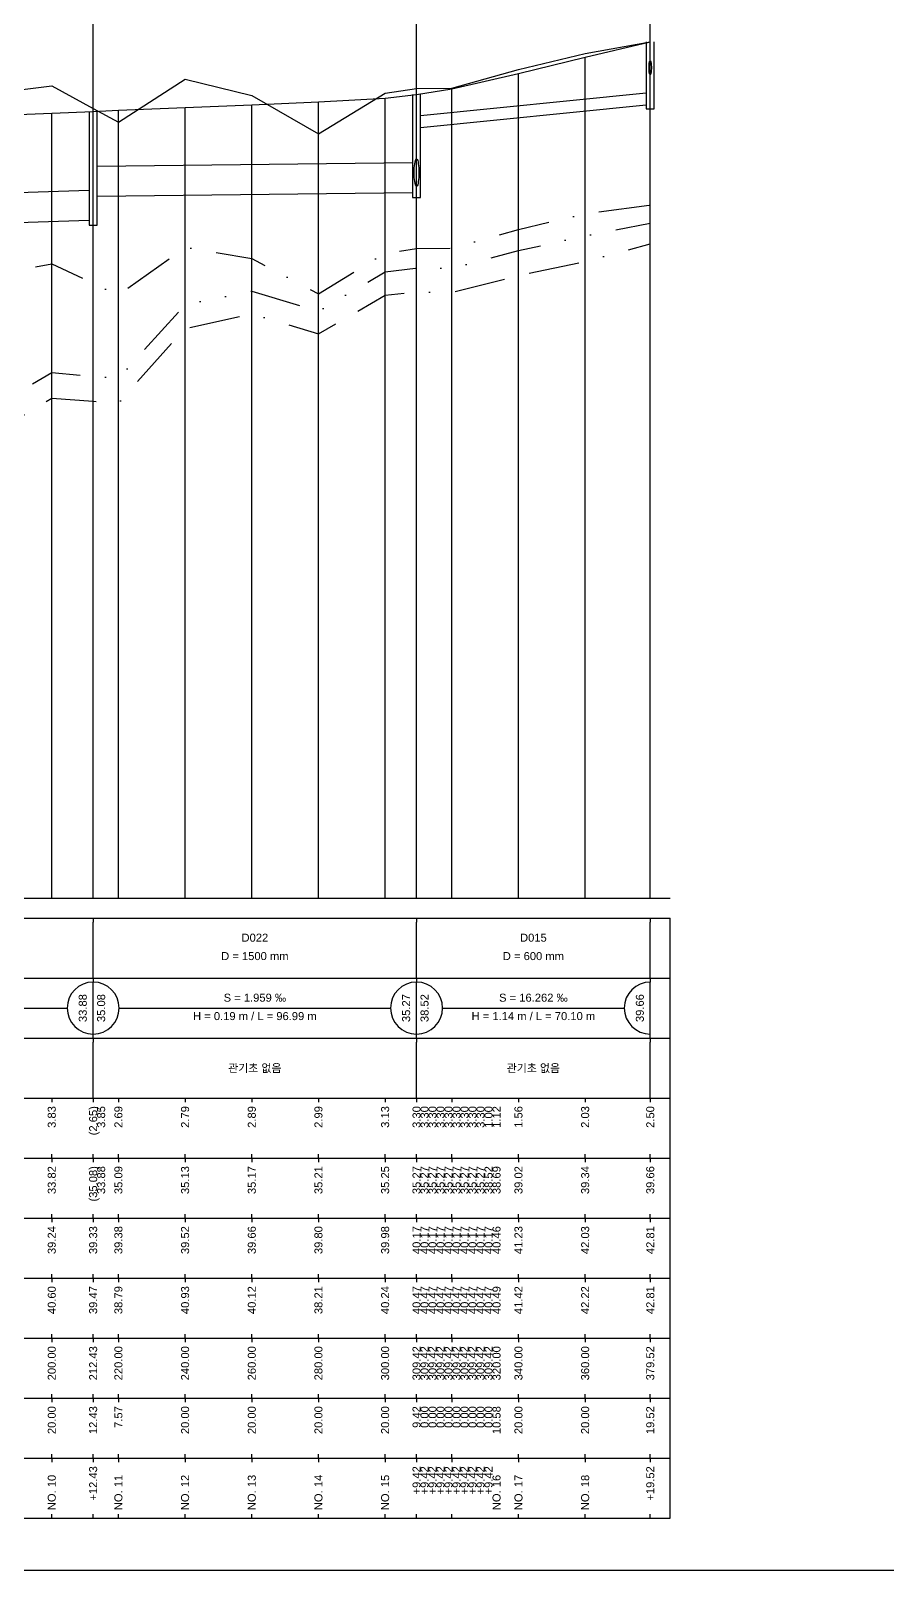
# Model space of a CAD drawing. Header units: millimetres. Extents: x -7351 to 135086, y 1419 to 5643.
# Drawn here: x 48748.8 to 48962.9, y 1419 to 1803.8 of the extents above; entities that cross this region are included whole.
import ezdxf
from ezdxf.enums import TextEntityAlignment as Align

# ---------------------------------------------------------------- set-up
doc = ezdxf.new("R2010")
doc.units = ezdxf.units.MM
for name, pattern in [('BORDER', [44.45, 12.7, -6.35, 12.7, -6.35, 0, -6.35]), ('DASHDOT', [25.4, 12.7, -6.35, 0, -6.35]), ('DIVIDE', [31.75, 12.7, -6.35, 0, -6.35, 0, -6.35])]:
    doc.linetypes.add(name, pattern=pattern)
for name, color, linetype in [('KZ_종단_계획선', 1, 'Continuous'), ('KZ_종단_관로', 4, 'Continuous'), ('KZ_종단_깃발', 7, 'Continuous'), ('KZ_종단_도각', 7, 'Continuous'), ('KZ_종단_맨홀', 4, 'Continuous'), ('KZ_종단_수직선', 7, 'Continuous'), ('KZ_종단_암선1', 56, 'DASHDOT'), ('KZ_종단_암선2', 4, 'DIVIDE'), ('KZ_종단_암선3', 6, 'BORDER'), ('KZ_종단_원형관', 4, 'Continuous'), ('KZ_종단_지반선', 3, 'Continuous'), ('KZ_종단_테이블문자', 7, 'Continuous'), ('KZ_종단_테이블선', 7, 'Continuous')]:
    doc.layers.add(name, color=color, linetype=linetype)
doc.styles.get("Standard").update_dxf_attribs({"font": 'arial.ttf'})

msp = doc.modelspace()

# ---------------------------------------------------------------- linework, layer by layer
at = {"layer": 'KZ_종단_계획선'}
msp.add_lwpolyline([(48737.36, 1782.55), (48754.03, 1783.25), (48764.38, 1783.68), (48770.69, 1783.94), (48787.36, 1784.63), (48804.03, 1785.33), (48820.69, 1786.02), (48837.36, 1786.94), (48845.21, 1787.87), (48845.21, 1787.87), (48845.21, 1787.87), (48845.21, 1787.87), (48845.21, 1787.87), (48845.21, 1787.87), (48845.21, 1787.87), (48845.21, 1787.87), (48845.21, 1787.87), (48845.21, 1787.87), (48854.03, 1789.34), (48870.69, 1793.17), (48887.36, 1797.18), (48903.63, 1801.09)], dxfattribs=at)
at = {"layer": 'KZ_종단_관로'}
for p, q in [((48846.21, 1782.64), (48902.63, 1788.34)), ((48846.21, 1779.64), (48902.63, 1785.34)), ((48765.38, 1769.94), (48844.21, 1770.89)), ((48688.36, 1761.54), (48763.38, 1763.94)), ((48765.38, 1762.44), (48844.21, 1763.39)), ((48688.36, 1754.04), (48763.38, 1756.44))]:
    msp.add_line(p, q, dxfattribs=at)
at = {"layer": 'KZ_종단_깃발'}
for p, q in [((48764.38, 1587.04), (48764.38, 1841.09)), ((48845.21, 1587.04), (48845.21, 1841.09)), ((48845.21, 1587.04), (48845.21, 1841.09)), ((48903.63, 1587.04), (48903.63, 1841.09))]:
    msp.add_line(p, q, dxfattribs=at)
at = {"layer": 'KZ_종단_도각'}
msp.add_lwpolyline([(48542.36, 1419.04), (49383.36, 1419.04), (49383.36, 2013.04), (48542.36, 2013.04)], close=True, dxfattribs=at)
at = {"layer": 'KZ_종단_맨홀'}
for points in [[(48902.63, 1801.09), (48902.63, 1784.34), (48904.63, 1784.34), (48904.63, 1801.09)], [(48844.21, 1787.87), (48844.21, 1762.16), (48846.21, 1762.16), (48846.21, 1787.87)], [(48844.21, 1787.87), (48844.21, 1762.16), (48846.21, 1762.16), (48846.21, 1787.87)], [(48763.38, 1783.68), (48763.38, 1755.21), (48765.38, 1755.21), (48765.38, 1783.68)]]:
    msp.add_lwpolyline(points, dxfattribs=at)
at = {"layer": 'KZ_종단_수직선'}
for p, q in [((48903.63, 1587.04), (48903.63, 1801.09)), ((48887.36, 1587.04), (48887.36, 1797.18)), ((48870.69, 1587.04), (48870.69, 1793.17)), ((48854.03, 1587.04), (48854.03, 1789.34)), ((48820.69, 1587.04), (48820.69, 1786.02)), ((48837.36, 1587.04), (48837.36, 1786.94)), ((48845.21, 1587.04), (48845.21, 1787.87)), ((48845.21, 1587.04), (48845.21, 1787.87)), ((48845.21, 1587.04), (48845.21, 1787.87)), ((48845.21, 1587.04), (48845.21, 1787.87)), ((48845.21, 1587.04), (48845.21, 1787.87)), ((48845.21, 1587.04), (48845.21, 1787.87)), ((48845.21, 1587.04), (48845.21, 1787.87)), ((48845.21, 1587.04), (48845.21, 1787.87)), ((48845.21, 1587.04), (48845.21, 1787.87)), ((48845.21, 1587.04), (48845.21, 1787.87)), ((48754.03, 1587.04), (48754.03, 1783.25)), ((48764.38, 1587.04), (48764.38, 1783.68)), ((48770.69, 1587.04), (48770.69, 1783.94)), ((48787.36, 1587.04), (48787.36, 1784.63)), ((48804.03, 1587.04), (48804.03, 1785.33))]:
    msp.add_line(p, q, dxfattribs=at)
at = {"layer": 'KZ_종단_암선1', "flags": 128}
msp.add_lwpolyline([(48587.36, 1696.41), (48592.9, 1696.82), (48592.9, 1696.82), (48592.9, 1696.82), (48592.9, 1696.82), (48592.9, 1696.62), (48602.44, 1697.54), (48604.03, 1697.23), (48620.69, 1716.05), (48637.36, 1731.47), (48654.03, 1731.46), (48670.69, 1732.55), (48672.13, 1732.96), (48687.36, 1734.03), (48704.03, 1735.55), (48720.69, 1738.58), (48737.36, 1742.29), (48754.03, 1745.59), (48764.38, 1740.72), (48770.69, 1737.75), (48787.36, 1749.71), (48804.03, 1746.87), (48820.69, 1738.09), (48837.36, 1748.25), (48845.21, 1749.38), (48845.21, 1749.38), (48845.21, 1749.38), (48845.21, 1749.38), (48845.21, 1749.38), (48845.21, 1749.38), (48845.21, 1749.38), (48845.21, 1749.38), (48845.21, 1749.38), (48845.21, 1749.38), (48854.03, 1749.48), (48870.69, 1754.16), (48887.36, 1758.12), (48903.63, 1760.25)], dxfattribs=at)
at = {"layer": 'KZ_종단_암선2', "flags": 128}
msp.add_lwpolyline([(48587.36, 1625.53), (48592.9, 1625.12), (48592.9, 1625.12), (48592.9, 1625.12), (48592.9, 1625.12), (48592.9, 1625.83), (48602.44, 1624.4), (48604.03, 1623.85), (48620.69, 1642.15), (48637.36, 1659.26), (48654.03, 1665.68), (48670.69, 1673.2), (48672.13, 1674.16), (48687.36, 1681.11), (48704.03, 1689.05), (48720.69, 1698.5), (48737.36, 1708.64), (48754.03, 1718.37), (48764.38, 1717.49), (48770.69, 1716.96), (48787.36, 1735.35), (48804.03, 1738.77), (48820.69, 1733.72), (48837.36, 1743.57), (48845.21, 1744.55), (48845.21, 1744.55), (48845.21, 1744.55), (48845.21, 1744.55), (48845.21, 1744.55), (48845.21, 1744.55), (48845.21, 1744.55), (48845.21, 1744.55), (48845.21, 1744.55), (48845.21, 1744.55), (48854.03, 1744.49), (48870.69, 1748.89), (48887.36, 1752.56), (48903.63, 1755.75)], dxfattribs=at)
at = {"layer": 'KZ_종단_암선3', "flags": 128}
msp.add_lwpolyline([(48587.36, 1618.36), (48592.9, 1617.57), (48592.9, 1617.57), (48592.9, 1617.57), (48592.9, 1617.57), (48592.9, 1618.64), (48602.44, 1616.19), (48604.03, 1615.53), (48620.69, 1633.88), (48637.36, 1651.16), (48654.03, 1657.81), (48670.69, 1665.58), (48672.13, 1666.56), (48687.36, 1673.73), (48704.03, 1681.91), (48720.69, 1691.61), (48737.36, 1701.99), (48754.03, 1711.96), (48764.38, 1711.24), (48770.69, 1710.79), (48787.36, 1729.42), (48804.03, 1733.08), (48820.69, 1728.08), (48837.36, 1737.71), (48845.21, 1738.58), (48845.21, 1738.58), (48845.21, 1738.58), (48845.21, 1738.58), (48845.21, 1738.58), (48845.21, 1738.58), (48845.21, 1738.58), (48845.21, 1738.58), (48845.21, 1738.58), (48845.21, 1738.58), (48854.03, 1738.41), (48870.69, 1742.63), (48887.36, 1746.12), (48903.63, 1750.54)], dxfattribs=at)
at = {"layer": 'KZ_종단_원형관'}
for p, q in [((48903.33, 1794.59), (48903.34, 1794.89)), ((48903.34, 1794.28), (48903.33, 1794.59)), ((48903.34, 1794.89), (48903.35, 1795.19)), ((48903.35, 1793.99), (48903.34, 1794.28)), ((48903.35, 1795.19), (48903.37, 1795.46)), ((48903.37, 1793.71), (48903.35, 1793.99)), ((48903.37, 1795.46), (48903.4, 1795.71)), ((48903.4, 1793.46), (48903.37, 1793.71)), ((48903.4, 1795.71), (48903.44, 1795.93)), ((48903.44, 1793.25), (48903.4, 1793.46)), ((48903.44, 1795.93), (48903.48, 1796.1)), ((48903.48, 1793.07), (48903.44, 1793.25)), ((48903.48, 1796.1), (48903.53, 1796.23)), ((48903.53, 1792.94), (48903.48, 1793.07)), ((48903.53, 1796.23), (48903.58, 1796.31)), ((48903.58, 1796.31), (48903.63, 1796.34)), ((48903.63, 1796.34), (48903.68, 1796.31)), ((48903.68, 1796.31), (48903.73, 1796.23)), ((48903.73, 1796.23), (48903.77, 1796.1)), ((48903.77, 1793.07), (48903.73, 1792.94)), ((48903.77, 1796.1), (48903.81, 1795.93)), ((48903.81, 1793.25), (48903.77, 1793.07)), ((48903.81, 1795.93), (48903.85, 1795.71)), ((48903.85, 1793.46), (48903.81, 1793.25)), ((48903.85, 1795.71), (48903.88, 1795.46)), ((48903.88, 1793.71), (48903.85, 1793.46)), ((48903.88, 1795.46), (48903.9, 1795.19)), ((48903.9, 1793.99), (48903.88, 1793.71)), ((48903.9, 1795.19), (48903.91, 1794.89)), ((48903.91, 1794.28), (48903.9, 1793.99)), ((48903.91, 1794.89), (48903.92, 1794.59)), ((48903.92, 1794.59), (48903.91, 1794.28)), ((48903.58, 1792.87), (48903.53, 1792.94)), ((48903.63, 1792.84), (48903.58, 1792.87)), ((48903.68, 1792.87), (48903.63, 1792.84)), ((48903.73, 1792.94), (48903.68, 1792.87)), ((48844.66, 1769.55), (48844.71, 1770.1)), ((48844.66, 1769.55), (48844.71, 1770.1)), ((48844.71, 1770.1), (48844.76, 1770.6)), ((48844.71, 1770.1), (48844.77, 1770.6)), ((48844.76, 1770.6), (48844.84, 1771.03)), ((48844.77, 1770.6), (48844.84, 1771.03)), ((48844.84, 1771.03), (48844.92, 1771.37)), ((48844.84, 1771.03), (48844.92, 1771.37)), ((48844.92, 1771.37), (48845.01, 1771.63)), ((48844.92, 1771.37), (48845.01, 1771.63)), ((48845.01, 1771.63), (48845.11, 1771.79)), ((48845.01, 1771.63), (48845.11, 1771.79)), ((48845.11, 1771.79), (48845.21, 1771.84)), ((48845.11, 1771.79), (48845.21, 1771.84)), ((48845.21, 1771.84), (48845.31, 1771.79)), ((48845.21, 1771.84), (48845.31, 1771.79)), ((48845.31, 1771.79), (48845.41, 1771.63)), ((48845.31, 1771.79), (48845.41, 1771.63)), ((48845.41, 1771.63), (48845.5, 1771.37)), ((48845.41, 1771.63), (48845.5, 1771.37)), ((48845.5, 1771.37), (48845.58, 1771.03)), ((48845.5, 1771.37), (48845.58, 1771.03)), ((48845.58, 1771.03), (48845.65, 1770.6)), ((48845.58, 1771.03), (48845.65, 1770.6)), ((48845.65, 1770.6), (48845.71, 1770.1)), ((48845.65, 1770.6), (48845.71, 1770.1)), ((48845.71, 1770.1), (48845.75, 1769.55)), ((48845.71, 1770.1), (48845.75, 1769.55)), ((48844.63, 1768.36), (48844.64, 1768.97)), ((48844.63, 1768.36), (48844.64, 1768.97)), ((48844.64, 1767.76), (48844.63, 1768.36)), ((48844.64, 1767.76), (48844.63, 1768.36)), ((48844.64, 1768.97), (48844.66, 1769.55)), ((48844.64, 1768.97), (48844.66, 1769.55)), ((48844.66, 1767.18), (48844.64, 1767.76)), ((48844.66, 1767.18), (48844.64, 1767.76)), ((48844.71, 1766.63), (48844.66, 1767.18)), ((48844.71, 1766.63), (48844.66, 1767.18)), ((48844.76, 1766.13), (48844.71, 1766.63)), ((48844.77, 1766.13), (48844.71, 1766.63)), ((48844.84, 1765.7), (48844.76, 1766.13)), ((48844.84, 1765.7), (48844.77, 1766.13)), ((48845.65, 1766.13), (48845.58, 1765.7)), ((48845.65, 1766.13), (48845.58, 1765.7)), ((48845.71, 1766.63), (48845.65, 1766.13)), ((48845.71, 1766.63), (48845.65, 1766.13)), ((48845.75, 1767.18), (48845.71, 1766.63)), ((48845.75, 1767.18), (48845.71, 1766.63)), ((48845.75, 1769.55), (48845.78, 1768.97)), ((48845.75, 1769.55), (48845.78, 1768.97)), ((48845.78, 1767.76), (48845.75, 1767.18)), ((48845.78, 1767.76), (48845.75, 1767.18)), ((48845.78, 1768.97), (48845.79, 1768.36)), ((48845.78, 1768.97), (48845.79, 1768.36)), ((48845.79, 1768.36), (48845.78, 1767.76)), ((48845.79, 1768.36), (48845.78, 1767.76)), ((48844.92, 1765.35), (48844.84, 1765.7)), ((48844.92, 1765.35), (48844.84, 1765.7)), ((48845.01, 1765.1), (48844.92, 1765.35)), ((48845.01, 1765.1), (48844.92, 1765.35)), ((48845.11, 1764.94), (48845.01, 1765.1)), ((48845.11, 1764.94), (48845.01, 1765.1)), ((48845.21, 1764.89), (48845.11, 1764.94)), ((48845.21, 1764.89), (48845.11, 1764.94)), ((48845.31, 1764.94), (48845.21, 1764.89)), ((48845.31, 1764.94), (48845.21, 1764.89)), ((48845.41, 1765.1), (48845.31, 1764.94)), ((48845.41, 1765.1), (48845.31, 1764.94)), ((48845.5, 1765.35), (48845.41, 1765.1)), ((48845.5, 1765.35), (48845.41, 1765.1)), ((48845.58, 1765.7), (48845.5, 1765.35)), ((48845.58, 1765.7), (48845.5, 1765.35))]:
    msp.add_line(p, q, dxfattribs=at)
at = {"layer": 'KZ_종단_지반선', "flags": 128}
msp.add_lwpolyline([(48737.36, 1788), (48754.03, 1790.05), (48764.38, 1784.4), (48770.69, 1780.97), (48787.36, 1791.68), (48804.03, 1787.62), (48820.69, 1778.09), (48837.36, 1788.25), (48845.21, 1789.38), (48845.21, 1789.38), (48845.21, 1789.38), (48845.21, 1789.38), (48845.21, 1789.38), (48845.21, 1789.38), (48845.21, 1789.38), (48845.21, 1789.38), (48845.21, 1789.38), (48845.21, 1789.38), (48854.03, 1789.48), (48870.69, 1794.16), (48887.36, 1798.12), (48903.63, 1801.07)], dxfattribs=at)
at = {"layer": 'KZ_종단_테이블문자'}
for p, q in [((48764.38, 1582.04), (48764.38, 1581.04)), ((48764.38, 1582.04), (48764.38, 1581.04)), ((48845.21, 1582.04), (48845.21, 1581.04)), ((48845.21, 1582.04), (48845.21, 1581.04)), ((48903.63, 1582.04), (48903.63, 1581.04)), ((48764.38, 1568.04), (48764.38, 1581.04)), ((48764.38, 1568.04), (48764.38, 1581.04)), ((48845.21, 1568.04), (48845.21, 1581.04)), ((48845.21, 1568.04), (48845.21, 1581.04)), ((48903.63, 1568.04), (48903.63, 1581.04)), ((48764.38, 1567.04), (48764.38, 1568.04)), ((48764.38, 1567.04), (48764.38, 1568.04)), ((48764.38, 1567.04), (48764.38, 1566.04)), ((48764.38, 1567.04), (48764.38, 1566.04)), ((48764.38, 1553.04), (48764.38, 1566.04)), ((48764.38, 1553.04), (48764.38, 1566.04)), ((48845.21, 1567.04), (48845.21, 1568.04)), ((48845.21, 1567.04), (48845.21, 1568.04)), ((48845.21, 1567.04), (48845.21, 1566.04)), ((48845.21, 1567.04), (48845.21, 1566.04)), ((48845.21, 1553.04), (48845.21, 1566.04)), ((48845.21, 1553.04), (48845.21, 1566.04)), ((48903.63, 1567.04), (48903.63, 1568.04)), ((48903.63, 1567.04), (48903.63, 1566.04)), ((48903.63, 1553.04), (48903.63, 1566.04)), ((48693.78, 1559.54), (48757.97, 1559.54)), ((48770.8, 1559.54), (48838.79, 1559.54)), ((48851.63, 1559.54), (48897.21, 1559.54)), ((48764.38, 1552.04), (48764.38, 1553.04)), ((48764.38, 1552.04), (48764.38, 1553.04)), ((48764.38, 1552.04), (48764.38, 1551.04)), ((48764.38, 1552.04), (48764.38, 1551.04)), ((48764.38, 1538.04), (48764.38, 1551.04)), ((48764.38, 1538.04), (48764.38, 1551.04)), ((48845.21, 1552.04), (48845.21, 1553.04)), ((48845.21, 1552.04), (48845.21, 1553.04)), ((48845.21, 1552.04), (48845.21, 1551.04)), ((48845.21, 1552.04), (48845.21, 1551.04)), ((48845.21, 1538.04), (48845.21, 1551.04)), ((48845.21, 1538.04), (48845.21, 1551.04)), ((48903.63, 1552.04), (48903.63, 1553.04)), ((48903.63, 1552.04), (48903.63, 1551.04)), ((48903.63, 1538.04), (48903.63, 1551.04)), ((48764.38, 1537.04), (48764.38, 1538.04)), ((48764.38, 1537.04), (48764.38, 1538.04)), ((48845.21, 1537.04), (48845.21, 1538.04)), ((48845.21, 1537.04), (48845.21, 1538.04)), ((48903.63, 1537.04), (48903.63, 1538.04))]:
    msp.add_line(p, q, dxfattribs=at)
for centre, start, end in [((48764.38, 1559.54), 90, 270), ((48764.38, 1559.54), 270, 90), ((48845.21, 1559.54), 90, 270), ((48845.21, 1559.54), 270, 90), ((48903.63, 1559.54), 90, 270)]:
    msp.add_arc(centre, 6.5, start, end, dxfattribs=at)
at = {"layer": 'KZ_종단_테이블선'}
for p, q in [((48567.36, 1587.04), (48908.63, 1587.04)), ((48567.36, 1582.04), (48908.63, 1582.04)), ((48908.63, 1567.04), (48908.63, 1582.04)), ((48567.36, 1567.04), (48908.63, 1567.04)), ((48908.63, 1552.04), (48908.63, 1567.04)), ((48567.36, 1552.04), (48908.63, 1552.04)), ((48908.63, 1537.04), (48908.63, 1552.04)), ((48567.36, 1537.04), (48908.63, 1537.04)), ((48754.03, 1537.04), (48754.03, 1536.04)), ((48764.38, 1537.04), (48764.38, 1536.04)), ((48770.69, 1537.04), (48770.69, 1536.04)), ((48787.36, 1537.04), (48787.36, 1536.04)), ((48804.03, 1537.04), (48804.03, 1536.04)), ((48820.69, 1537.04), (48820.69, 1536.04)), ((48837.36, 1537.04), (48837.36, 1536.04)), ((48845.21, 1537.04), (48845.21, 1536.04)), ((48845.21, 1537.04), (48845.21, 1536.04)), ((48845.21, 1537.04), (48845.21, 1536.04)), ((48845.21, 1537.04), (48845.21, 1536.04)), ((48845.21, 1537.04), (48845.21, 1536.04)), ((48845.21, 1537.04), (48845.21, 1536.04)), ((48845.21, 1537.04), (48845.21, 1536.04)), ((48845.21, 1537.04), (48845.21, 1536.04)), ((48845.21, 1537.04), (48845.21, 1536.04)), ((48845.21, 1537.04), (48845.21, 1536.04)), ((48854.03, 1537.04), (48854.03, 1536.04)), ((48870.69, 1537.04), (48870.69, 1536.04)), ((48887.36, 1537.04), (48887.36, 1536.04)), ((48903.63, 1537.04), (48903.63, 1536.04)), ((48908.63, 1522.04), (48908.63, 1537.04)), ((48567.36, 1522.04), (48908.63, 1522.04)), ((48754.03, 1522.04), (48754.03, 1523.04)), ((48754.03, 1522.04), (48754.03, 1521.04)), ((48764.38, 1522.04), (48764.38, 1523.04)), ((48764.38, 1522.04), (48764.38, 1521.04)), ((48770.69, 1522.04), (48770.69, 1523.04)), ((48770.69, 1522.04), (48770.69, 1521.04)), ((48787.36, 1522.04), (48787.36, 1523.04)), ((48787.36, 1522.04), (48787.36, 1521.04)), ((48804.03, 1522.04), (48804.03, 1523.04)), ((48804.03, 1522.04), (48804.03, 1521.04)), ((48820.69, 1522.04), (48820.69, 1523.04)), ((48820.69, 1522.04), (48820.69, 1521.04)), ((48837.36, 1522.04), (48837.36, 1523.04)), ((48837.36, 1522.04), (48837.36, 1521.04)), ((48845.21, 1522.04), (48845.21, 1523.04)), ((48845.21, 1522.04), (48845.21, 1523.04)), ((48845.21, 1522.04), (48845.21, 1523.04)), ((48845.21, 1522.04), (48845.21, 1523.04)), ((48845.21, 1522.04), (48845.21, 1523.04)), ((48845.21, 1522.04), (48845.21, 1523.04)), ((48845.21, 1522.04), (48845.21, 1523.04)), ((48845.21, 1522.04), (48845.21, 1523.04)), ((48845.21, 1522.04), (48845.21, 1523.04)), ((48845.21, 1522.04), (48845.21, 1523.04)), ((48845.21, 1522.04), (48845.21, 1521.04)), ((48845.21, 1522.04), (48845.21, 1521.04)), ((48845.21, 1522.04), (48845.21, 1521.04)), ((48845.21, 1522.04), (48845.21, 1521.04)), ((48845.21, 1522.04), (48845.21, 1521.04)), ((48845.21, 1522.04), (48845.21, 1521.04)), ((48845.21, 1522.04), (48845.21, 1521.04)), ((48845.21, 1522.04), (48845.21, 1521.04)), ((48845.21, 1522.04), (48845.21, 1521.04)), ((48845.21, 1522.04), (48845.21, 1521.04)), ((48854.03, 1522.04), (48854.03, 1523.04)), ((48854.03, 1522.04), (48854.03, 1521.04)), ((48870.69, 1522.04), (48870.69, 1523.04)), ((48870.69, 1522.04), (48870.69, 1521.04)), ((48887.36, 1522.04), (48887.36, 1523.04)), ((48887.36, 1522.04), (48887.36, 1521.04)), ((48903.63, 1522.04), (48903.63, 1523.04)), ((48903.63, 1522.04), (48903.63, 1521.04)), ((48908.63, 1507.04), (48908.63, 1522.04)), ((48567.36, 1507.04), (48908.63, 1507.04)), ((48754.03, 1507.04), (48754.03, 1508.04)), ((48754.03, 1507.04), (48754.03, 1506.04)), ((48764.38, 1507.04), (48764.38, 1508.04)), ((48764.38, 1507.04), (48764.38, 1506.04)), ((48770.69, 1507.04), (48770.69, 1508.04)), ((48770.69, 1507.04), (48770.69, 1506.04)), ((48787.36, 1507.04), (48787.36, 1508.04)), ((48787.36, 1507.04), (48787.36, 1506.04)), ((48804.03, 1507.04), (48804.03, 1508.04)), ((48804.03, 1507.04), (48804.03, 1506.04)), ((48820.69, 1507.04), (48820.69, 1508.04)), ((48820.69, 1507.04), (48820.69, 1506.04)), ((48837.36, 1507.04), (48837.36, 1508.04)), ((48837.36, 1507.04), (48837.36, 1506.04)), ((48845.21, 1507.04), (48845.21, 1508.04)), ((48845.21, 1507.04), (48845.21, 1508.04)), ((48845.21, 1507.04), (48845.21, 1508.04)), ((48845.21, 1507.04), (48845.21, 1508.04)), ((48845.21, 1507.04), (48845.21, 1508.04)), ((48845.21, 1507.04), (48845.21, 1508.04)), ((48845.21, 1507.04), (48845.21, 1508.04)), ((48845.21, 1507.04), (48845.21, 1508.04)), ((48845.21, 1507.04), (48845.21, 1508.04)), ((48845.21, 1507.04), (48845.21, 1508.04)), ((48845.21, 1507.04), (48845.21, 1506.04)), ((48845.21, 1507.04), (48845.21, 1506.04)), ((48845.21, 1507.04), (48845.21, 1506.04)), ((48845.21, 1507.04), (48845.21, 1506.04)), ((48845.21, 1507.04), (48845.21, 1506.04)), ((48845.21, 1507.04), (48845.21, 1506.04)), ((48845.21, 1507.04), (48845.21, 1506.04)), ((48845.21, 1507.04), (48845.21, 1506.04)), ((48845.21, 1507.04), (48845.21, 1506.04)), ((48845.21, 1507.04), (48845.21, 1506.04)), ((48854.03, 1507.04), (48854.03, 1508.04)), ((48854.03, 1507.04), (48854.03, 1506.04)), ((48870.69, 1507.04), (48870.69, 1508.04)), ((48870.69, 1507.04), (48870.69, 1506.04)), ((48887.36, 1507.04), (48887.36, 1508.04)), ((48887.36, 1507.04), (48887.36, 1506.04)), ((48903.63, 1507.04), (48903.63, 1508.04)), ((48903.63, 1507.04), (48903.63, 1506.04)), ((48908.63, 1492.04), (48908.63, 1507.04)), ((48754.03, 1492.04), (48754.03, 1493.04)), ((48764.38, 1492.04), (48764.38, 1493.04)), ((48770.69, 1492.04), (48770.69, 1493.04)), ((48787.36, 1492.04), (48787.36, 1493.04)), ((48804.03, 1492.04), (48804.03, 1493.04)), ((48820.69, 1492.04), (48820.69, 1493.04)), ((48837.36, 1492.04), (48837.36, 1493.04)), ((48845.21, 1492.04), (48845.21, 1493.04)), ((48845.21, 1492.04), (48845.21, 1493.04)), ((48845.21, 1492.04), (48845.21, 1493.04)), ((48845.21, 1492.04), (48845.21, 1493.04)), ((48845.21, 1492.04), (48845.21, 1493.04)), ((48845.21, 1492.04), (48845.21, 1493.04)), ((48845.21, 1492.04), (48845.21, 1493.04)), ((48845.21, 1492.04), (48845.21, 1493.04)), ((48845.21, 1492.04), (48845.21, 1493.04)), ((48845.21, 1492.04), (48845.21, 1493.04)), ((48854.03, 1492.04), (48854.03, 1493.04)), ((48870.69, 1492.04), (48870.69, 1493.04)), ((48887.36, 1492.04), (48887.36, 1493.04)), ((48903.63, 1492.04), (48903.63, 1493.04)), ((48567.36, 1492.04), (48908.63, 1492.04)), ((48754.03, 1492.04), (48754.03, 1491.04)), ((48764.38, 1492.04), (48764.38, 1491.04)), ((48770.69, 1492.04), (48770.69, 1491.04)), ((48787.36, 1492.04), (48787.36, 1491.04)), ((48804.03, 1492.04), (48804.03, 1491.04)), ((48820.69, 1492.04), (48820.69, 1491.04)), ((48837.36, 1492.04), (48837.36, 1491.04)), ((48845.21, 1492.04), (48845.21, 1491.04)), ((48845.21, 1492.04), (48845.21, 1491.04)), ((48845.21, 1492.04), (48845.21, 1491.04)), ((48845.21, 1492.04), (48845.21, 1491.04)), ((48845.21, 1492.04), (48845.21, 1491.04)), ((48845.21, 1492.04), (48845.21, 1491.04)), ((48845.21, 1492.04), (48845.21, 1491.04)), ((48845.21, 1492.04), (48845.21, 1491.04)), ((48845.21, 1492.04), (48845.21, 1491.04)), ((48845.21, 1492.04), (48845.21, 1491.04)), ((48854.03, 1492.04), (48854.03, 1491.04)), ((48870.69, 1492.04), (48870.69, 1491.04)), ((48887.36, 1492.04), (48887.36, 1491.04)), ((48903.63, 1492.04), (48903.63, 1491.04)), ((48908.63, 1477.04), (48908.63, 1492.04)), ((48754.03, 1477.04), (48754.03, 1478.04)), ((48764.38, 1477.04), (48764.38, 1478.04)), ((48770.69, 1477.04), (48770.69, 1478.04)), ((48787.36, 1477.04), (48787.36, 1478.04)), ((48804.03, 1477.04), (48804.03, 1478.04)), ((48820.69, 1477.04), (48820.69, 1478.04)), ((48837.36, 1477.04), (48837.36, 1478.04)), ((48845.21, 1477.04), (48845.21, 1478.04)), ((48845.21, 1477.04), (48845.21, 1478.04)), ((48845.21, 1477.04), (48845.21, 1478.04)), ((48845.21, 1477.04), (48845.21, 1478.04)), ((48845.21, 1477.04), (48845.21, 1478.04)), ((48845.21, 1477.04), (48845.21, 1478.04)), ((48845.21, 1477.04), (48845.21, 1478.04)), ((48845.21, 1477.04), (48845.21, 1478.04)), ((48845.21, 1477.04), (48845.21, 1478.04)), ((48845.21, 1477.04), (48845.21, 1478.04)), ((48854.03, 1477.04), (48854.03, 1478.04)), ((48870.69, 1477.04), (48870.69, 1478.04)), ((48887.36, 1477.04), (48887.36, 1478.04)), ((48903.63, 1477.04), (48903.63, 1478.04)), ((48567.36, 1477.04), (48908.63, 1477.04)), ((48754.03, 1477.04), (48754.03, 1476.04)), ((48764.38, 1477.04), (48764.38, 1476.04)), ((48770.69, 1477.04), (48770.69, 1476.04)), ((48787.36, 1477.04), (48787.36, 1476.04)), ((48804.03, 1477.04), (48804.03, 1476.04)), ((48820.69, 1477.04), (48820.69, 1476.04)), ((48837.36, 1477.04), (48837.36, 1476.04)), ((48845.21, 1477.04), (48845.21, 1476.04)), ((48845.21, 1477.04), (48845.21, 1476.04)), ((48845.21, 1477.04), (48845.21, 1476.04)), ((48845.21, 1477.04), (48845.21, 1476.04)), ((48845.21, 1477.04), (48845.21, 1476.04)), ((48845.21, 1477.04), (48845.21, 1476.04)), ((48845.21, 1477.04), (48845.21, 1476.04)), ((48845.21, 1477.04), (48845.21, 1476.04)), ((48845.21, 1477.04), (48845.21, 1476.04)), ((48845.21, 1477.04), (48845.21, 1476.04)), ((48854.03, 1477.04), (48854.03, 1476.04)), ((48870.69, 1477.04), (48870.69, 1476.04)), ((48887.36, 1477.04), (48887.36, 1476.04)), ((48903.63, 1477.04), (48903.63, 1476.04)), ((48908.63, 1462.04), (48908.63, 1477.04)), ((48754.03, 1462.04), (48754.03, 1463.04)), ((48764.38, 1462.04), (48764.38, 1463.04)), ((48770.69, 1462.04), (48770.69, 1463.04)), ((48787.36, 1462.04), (48787.36, 1463.04)), ((48804.03, 1462.04), (48804.03, 1463.04)), ((48820.69, 1462.04), (48820.69, 1463.04)), ((48837.36, 1462.04), (48837.36, 1463.04)), ((48845.21, 1462.04), (48845.21, 1463.04)), ((48845.21, 1462.04), (48845.21, 1463.04)), ((48845.21, 1462.04), (48845.21, 1463.04)), ((48845.21, 1462.04), (48845.21, 1463.04)), ((48845.21, 1462.04), (48845.21, 1463.04)), ((48845.21, 1462.04), (48845.21, 1463.04)), ((48845.21, 1462.04), (48845.21, 1463.04)), ((48845.21, 1462.04), (48845.21, 1463.04)), ((48845.21, 1462.04), (48845.21, 1463.04)), ((48845.21, 1462.04), (48845.21, 1463.04)), ((48854.03, 1462.04), (48854.03, 1463.04)), ((48870.69, 1462.04), (48870.69, 1463.04)), ((48887.36, 1462.04), (48887.36, 1463.04)), ((48903.63, 1462.04), (48903.63, 1463.04)), ((48567.36, 1462.04), (48908.63, 1462.04)), ((48754.03, 1462.04), (48754.03, 1461.04)), ((48764.38, 1462.04), (48764.38, 1461.04)), ((48770.69, 1462.04), (48770.69, 1461.04)), ((48787.36, 1462.04), (48787.36, 1461.04)), ((48804.03, 1462.04), (48804.03, 1461.04)), ((48820.69, 1462.04), (48820.69, 1461.04)), ((48837.36, 1462.04), (48837.36, 1461.04)), ((48845.21, 1462.04), (48845.21, 1461.04)), ((48845.21, 1462.04), (48845.21, 1461.04)), ((48845.21, 1462.04), (48845.21, 1461.04)), ((48845.21, 1462.04), (48845.21, 1461.04)), ((48845.21, 1462.04), (48845.21, 1461.04)), ((48845.21, 1462.04), (48845.21, 1461.04)), ((48845.21, 1462.04), (48845.21, 1461.04)), ((48845.21, 1462.04), (48845.21, 1461.04)), ((48845.21, 1462.04), (48845.21, 1461.04)), ((48845.21, 1462.04), (48845.21, 1461.04)), ((48854.03, 1462.04), (48854.03, 1461.04)), ((48870.69, 1462.04), (48870.69, 1461.04)), ((48887.36, 1462.04), (48887.36, 1461.04)), ((48903.63, 1462.04), (48903.63, 1461.04)), ((48908.63, 1447.04), (48908.63, 1462.04)), ((48567.36, 1447.04), (48908.63, 1447.04)), ((48754.03, 1447.04), (48754.03, 1448.04)), ((48754.03, 1447.04), (48754.03, 1446.04)), ((48764.38, 1447.04), (48764.38, 1448.04)), ((48764.38, 1447.04), (48764.38, 1446.04)), ((48770.69, 1447.04), (48770.69, 1448.04)), ((48770.69, 1447.04), (48770.69, 1446.04)), ((48787.36, 1447.04), (48787.36, 1448.04)), ((48787.36, 1447.04), (48787.36, 1446.04)), ((48804.03, 1447.04), (48804.03, 1448.04)), ((48804.03, 1447.04), (48804.03, 1446.04)), ((48820.69, 1447.04), (48820.69, 1448.04)), ((48820.69, 1447.04), (48820.69, 1446.04)), ((48837.36, 1447.04), (48837.36, 1448.04)), ((48837.36, 1447.04), (48837.36, 1446.04)), ((48845.21, 1447.04), (48845.21, 1448.04)), ((48845.21, 1447.04), (48845.21, 1448.04)), ((48845.21, 1447.04), (48845.21, 1448.04)), ((48845.21, 1447.04), (48845.21, 1448.04)), ((48845.21, 1447.04), (48845.21, 1448.04)), ((48845.21, 1447.04), (48845.21, 1448.04)), ((48845.21, 1447.04), (48845.21, 1448.04)), ((48845.21, 1447.04), (48845.21, 1448.04)), ((48845.21, 1447.04), (48845.21, 1448.04)), ((48845.21, 1447.04), (48845.21, 1448.04)), ((48845.21, 1447.04), (48845.21, 1446.04)), ((48845.21, 1447.04), (48845.21, 1446.04)), ((48845.21, 1447.04), (48845.21, 1446.04)), ((48845.21, 1447.04), (48845.21, 1446.04)), ((48845.21, 1447.04), (48845.21, 1446.04)), ((48845.21, 1447.04), (48845.21, 1446.04)), ((48845.21, 1447.04), (48845.21, 1446.04)), ((48845.21, 1447.04), (48845.21, 1446.04)), ((48845.21, 1447.04), (48845.21, 1446.04)), ((48845.21, 1447.04), (48845.21, 1446.04)), ((48854.03, 1447.04), (48854.03, 1448.04)), ((48854.03, 1447.04), (48854.03, 1446.04)), ((48870.69, 1447.04), (48870.69, 1448.04)), ((48870.69, 1447.04), (48870.69, 1446.04)), ((48887.36, 1447.04), (48887.36, 1448.04)), ((48887.36, 1447.04), (48887.36, 1446.04)), ((48903.63, 1447.04), (48903.63, 1448.04)), ((48903.63, 1447.04), (48903.63, 1446.04)), ((48908.63, 1432.04), (48908.63, 1447.04)), ((48567.36, 1432.04), (48908.63, 1432.04)), ((48754.03, 1432.04), (48754.03, 1433.04)), ((48764.38, 1432.04), (48764.38, 1433.04)), ((48770.69, 1432.04), (48770.69, 1433.04)), ((48787.36, 1432.04), (48787.36, 1433.04)), ((48804.03, 1432.04), (48804.03, 1433.04)), ((48820.69, 1432.04), (48820.69, 1433.04)), ((48837.36, 1432.04), (48837.36, 1433.04)), ((48845.21, 1432.04), (48845.21, 1433.04)), ((48845.21, 1432.04), (48845.21, 1433.04)), ((48845.21, 1432.04), (48845.21, 1433.04)), ((48845.21, 1432.04), (48845.21, 1433.04)), ((48845.21, 1432.04), (48845.21, 1433.04)), ((48845.21, 1432.04), (48845.21, 1433.04)), ((48845.21, 1432.04), (48845.21, 1433.04)), ((48845.21, 1432.04), (48845.21, 1433.04)), ((48845.21, 1432.04), (48845.21, 1433.04)), ((48845.21, 1432.04), (48845.21, 1433.04)), ((48854.03, 1432.04), (48854.03, 1433.04)), ((48870.69, 1432.04), (48870.69, 1433.04)), ((48887.36, 1432.04), (48887.36, 1433.04)), ((48903.63, 1432.04), (48903.63, 1433.04))]:
    msp.add_line(p, q, dxfattribs=at)

# ---------------------------------------------------------------- texts
at = {"layer": 'KZ_종단_테이블문자'}
for s, p in [('D022', (48804.8, 1575.54)), ('D015', (48874.42, 1575.54)), ('S = 1.959 ‰', (48804.8, 1560.54)), ('S = 16.262 ‰', (48874.42, 1560.54))]:
    msp.add_text(s, height=2, dxfattribs=at).set_placement(p, align=Align.BOTTOM_CENTER)
for s, p in [('D = 1500 mm', (48804.8, 1573.54)), ('D = 600 mm', (48874.42, 1573.54)), ('H = 0.19 m / L = 96.99 m', (48804.8, 1558.54)), ('H = 1.14 m / L = 70.10 m', (48874.42, 1558.54))]:
    msp.add_text(s, height=2, dxfattribs=at).set_placement(p, align=Align.TOP_CENTER)
for s, p in [('33.88', (48763.38, 1559.54)), ('35.27', (48844.21, 1559.54)), ('39.66', (48902.63, 1559.54))]:
    msp.add_text(s, height=2, rotation=90, dxfattribs=at).set_placement(p, align=Align.BOTTOM_CENTER)
for s, p in [('35.08', (48765.38, 1559.54)), ('38.52', (48846.21, 1559.54))]:
    msp.add_text(s, height=2, rotation=90, dxfattribs=at).set_placement(p, align=Align.TOP_CENTER)
for p in [(48804.8, 1544.54), (48874.42, 1544.54)]:
    msp.add_text('관기초 없음', height=2, dxfattribs=at).set_placement(p, align=Align.MIDDLE_CENTER)
for s, p in [('3.83', (48754.03, 1535.04)), ('(2.65)', (48764.38, 1535.04)), ('3.85', (48766.38, 1535.04)), ('2.69', (48770.69, 1535.04)), ('2.79', (48787.36, 1535.04)), ('2.89', (48804.03, 1535.04)), ('2.99', (48820.69, 1535.04)), ('3.13', (48837.36, 1535.04)), ('3.30', (48845.21, 1535.04)), ('3.30', (48847.21, 1535.04)), ('3.30', (48849.21, 1535.04)), ('3.30', (48851.21, 1535.04)), ('3.30', (48853.21, 1535.04)), ('3.30', (48855.21, 1535.04)), ('3.30', (48857.21, 1535.04)), ('3.30', (48859.21, 1535.04)), ('3.30', (48861.21, 1535.04)), ('1.00', (48863.21, 1535.04)), ('1.12', (48865.21, 1535.04)), ('1.56', (48870.69, 1535.04)), ('2.03', (48887.36, 1535.04)), ('2.50', (48903.63, 1535.04)), ('33.82', (48754.03, 1520.04)), ('(35.08)', (48764.38, 1520.04)), ('33.88', (48766.38, 1520.04)), ('35.09', (48770.69, 1520.04)), ('35.13', (48787.36, 1520.04)), ('35.17', (48804.03, 1520.04)), ('35.21', (48820.69, 1520.04)), ('35.25', (48837.36, 1520.04)), ('35.27', (48845.21, 1520.04)), ('35.27', (48847.21, 1520.04)), ('35.27', (48849.21, 1520.04)), ('35.27', (48851.21, 1520.04)), ('35.27', (48853.21, 1520.04)), ('35.27', (48855.21, 1520.04)), ('35.27', (48857.21, 1520.04)), ('35.27', (48859.21, 1520.04)), ('35.27', (48861.21, 1520.04)), ('38.52', (48863.21, 1520.04)), ('38.69', (48865.21, 1520.04)), ('39.02', (48870.69, 1520.04)), ('39.34', (48887.36, 1520.04)), ('39.66', (48903.63, 1520.04)), ('39.24', (48754.03, 1505.04)), ('39.33', (48764.38, 1505.04)), ('39.38', (48770.69, 1505.04)), ('39.52', (48787.36, 1505.04)), ('39.66', (48804.03, 1505.04)), ('39.80', (48820.69, 1505.04)), ('39.98', (48837.36, 1505.04)), ('40.17', (48845.21, 1505.04)), ('40.17', (48847.21, 1505.04)), ('40.17', (48849.21, 1505.04)), ('40.17', (48851.21, 1505.04)), ('40.17', (48853.21, 1505.04)), ('40.17', (48855.21, 1505.04)), ('40.17', (48857.21, 1505.04)), ('40.17', (48859.21, 1505.04)), ('40.17', (48861.21, 1505.04)), ('40.17', (48863.21, 1505.04)), ('40.46', (48865.21, 1505.04)), ('41.23', (48870.69, 1505.04)), ('42.03', (48887.36, 1505.04)), ('42.81', (48903.63, 1505.04)), ('40.60', (48754.03, 1490.04)), ('39.47', (48764.38, 1490.04)), ('38.79', (48770.69, 1490.04)), ('40.93', (48787.36, 1490.04)), ('40.12', (48804.03, 1490.04)), ('38.21', (48820.69, 1490.04)), ('40.24', (48837.36, 1490.04)), ('40.47', (48845.21, 1490.04)), ('40.47', (48847.21, 1490.04)), ('40.47', (48849.21, 1490.04)), ('40.47', (48851.21, 1490.04)), ('40.47', (48853.21, 1490.04)), ('40.47', (48855.21, 1490.04)), ('40.47', (48857.21, 1490.04)), ('40.47', (48859.21, 1490.04)), ('40.47', (48861.21, 1490.04)), ('40.47', (48863.21, 1490.04)), ('40.49', (48865.21, 1490.04)), ('41.42', (48870.69, 1490.04)), ('42.22', (48887.36, 1490.04)), ('42.81', (48903.63, 1490.04)), ('200.00', (48754.03, 1475.04)), ('212.43', (48764.38, 1475.04)), ('220.00', (48770.69, 1475.04)), ('240.00', (48787.36, 1475.04)), ('260.00', (48804.03, 1475.04)), ('280.00', (48820.69, 1475.04)), ('300.00', (48837.36, 1475.04)), ('309.42', (48845.21, 1475.04)), ('309.42', (48847.21, 1475.04)), ('309.42', (48849.21, 1475.04)), ('309.42', (48851.21, 1475.04)), ('309.42', (48853.21, 1475.04)), ('309.42', (48855.21, 1475.04)), ('309.42', (48857.21, 1475.04)), ('309.42', (48859.21, 1475.04)), ('309.42', (48861.21, 1475.04)), ('309.42', (48863.21, 1475.04)), ('320.00', (48865.21, 1475.04)), ('340.00', (48870.69, 1475.04)), ('360.00', (48887.36, 1475.04)), ('379.52', (48903.63, 1475.04)), ('20.00', (48754.03, 1460.04)), ('12.43', (48764.38, 1460.04)), ('7.57', (48770.69, 1460.04)), ('20.00', (48787.36, 1460.04)), ('20.00', (48804.03, 1460.04)), ('20.00', (48820.69, 1460.04)), ('20.00', (48837.36, 1460.04)), ('9.42', (48845.21, 1460.04)), ('0.00', (48847.21, 1460.04)), ('0.00', (48849.21, 1460.04)), ('0.00', (48851.21, 1460.04)), ('0.00', (48853.21, 1460.04)), ('0.00', (48855.21, 1460.04)), ('0.00', (48857.21, 1460.04)), ('0.00', (48859.21, 1460.04)), ('0.00', (48861.21, 1460.04)), ('0.00', (48863.21, 1460.04)), ('10.58', (48865.21, 1460.04)), ('20.00', (48870.69, 1460.04)), ('20.00', (48887.36, 1460.04)), ('19.52', (48903.63, 1460.04)), ('+12.43', (48764.38, 1445.04)), ('+9.42', (48845.21, 1445.04)), ('+9.42', (48847.21, 1445.04)), ('+9.42', (48849.21, 1445.04)), ('+9.42', (48851.21, 1445.04)), ('+9.42', (48853.21, 1445.04)), ('+9.42', (48855.21, 1445.04)), ('+9.42', (48857.21, 1445.04)), ('+9.42', (48859.21, 1445.04)), ('+9.42', (48861.21, 1445.04)), ('+9.42', (48863.21, 1445.04)), ('+19.52', (48903.63, 1445.04))]:
    msp.add_text(s, height=2, rotation=90, dxfattribs=at).set_placement(p, align=Align.MIDDLE_RIGHT)
for s, p in [('NO. 10', (48754.03, 1434.04)), ('NO. 11', (48770.69, 1434.04)), ('NO. 12', (48787.36, 1434.04)), ('NO. 13', (48804.03, 1434.04)), ('NO. 14', (48820.69, 1434.04)), ('NO. 15', (48837.36, 1434.04)), ('NO. 16', (48865.21, 1434.04)), ('NO. 17', (48870.69, 1434.04)), ('NO. 18', (48887.36, 1434.04))]:
    msp.add_text(s, height=2, rotation=90, dxfattribs=at).set_placement(p, align=Align.MIDDLE_LEFT)

doc.saveas('drawing.dxf')
